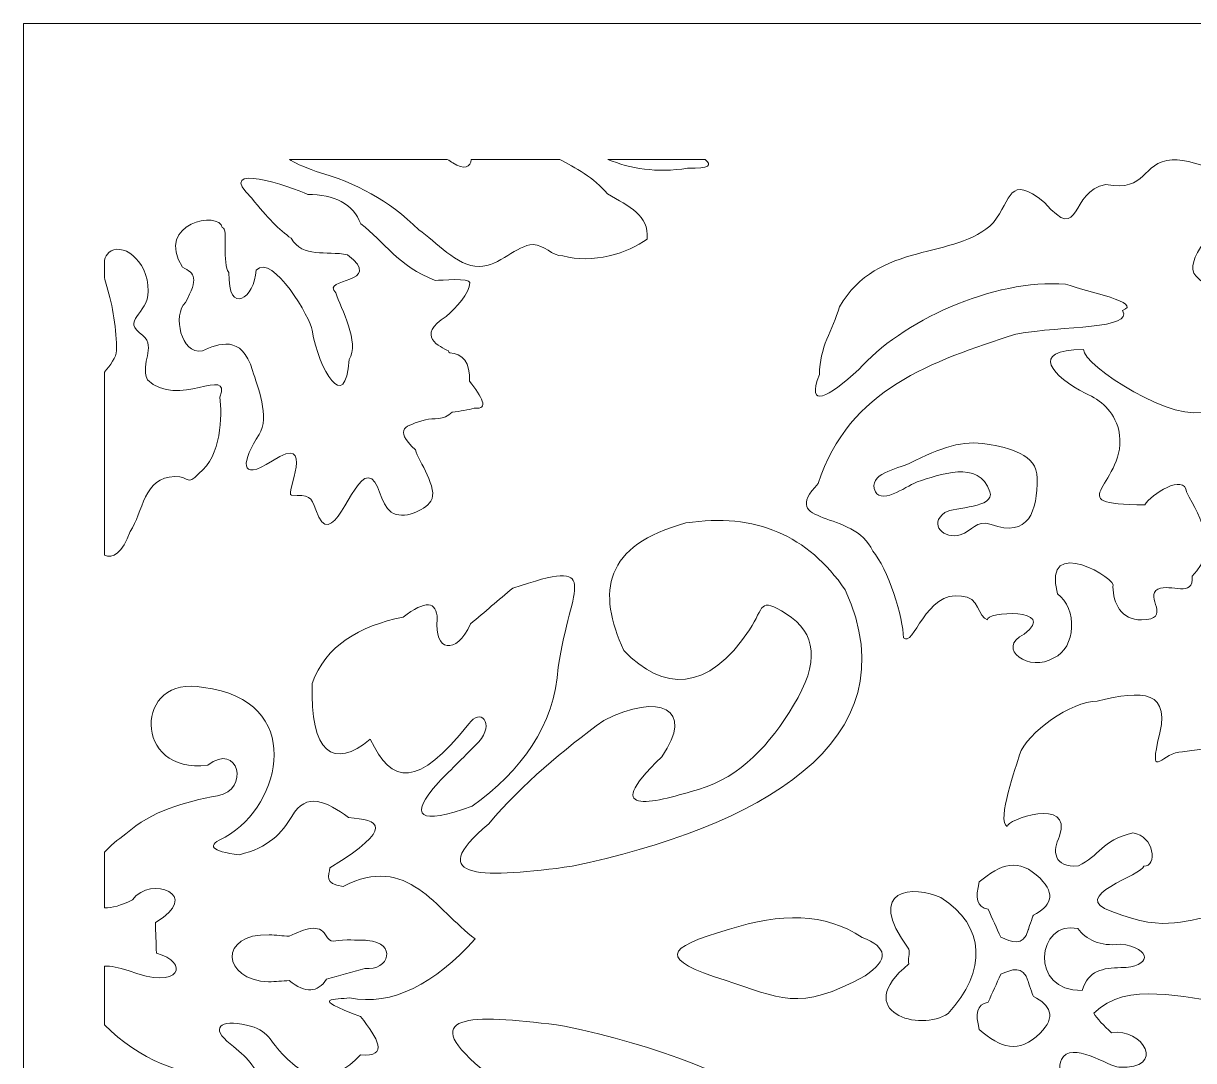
# Model space of a CAD drawing. Header units: centimetres. Extents: x 11.1 to 45, y -13.4 to 13.9.
# Drawn here: x 28.66 to 34.95, y 8.35 to 13.92 of the extents above; entities that cross this region are included whole.
import ezdxf

# ---------------------------------------------------------------- set-up
doc = ezdxf.new("R2010")
doc.units = ezdxf.units.CM
doc.header["$MEASUREMENT"] = 0
doc.layers.add('layer 1', color=7, linetype='Continuous')

msp = doc.modelspace()

# ---------------------------------------------------------------- linework, layer by layer
at = {"layer": 'layer 1', "color": 242, "lineweight": 9}
for points, knots in [([(28.66416, 13.34877), (28.66416, 13.34877), (28.66416, 13.9212), (28.66416, 13.9212), (28.66416, 13.9212), (28.66416, 13.9212), (44.96553, 13.9212), (44.96553, 13.9212), (44.96553, 13.9212), (44.96553, 13.9212), (44.96553, -13.3973), (44.96553, -13.3973), (44.96553, -13.3973), (44.96553, -13.3973), (28.66416, -13.3973), (28.66416, -13.3973), (28.66416, -13.3973), (28.66416, -13.3973), (28.66416, 13.34877), (28.66416, 13.34877)], [0, 0, 0, 0, 0.1666667, 0.1666667, 0.1666667, 0.1666667, 0.3333333, 0.3333333, 0.3333333, 0.3333333, 0.5, 0.5, 0.5, 0.5, 0.6666667, 0.6666667, 0.6666667, 0.6666667, 1, 1, 1, 1]), ([(30.93758, 12.34672), (30.76873, 12.24273), (30.90601, 12.18107), (30.94946, 12.16148), (30.94946, 12.16148), (30.95136, 12.15767), (30.95109, 12.14974), (30.95561, 12.14983), (30.95561, 12.14983), (31.02337, 12.15119), (31.06733, 12.09589), (31.06295, 11.99825), (31.06295, 11.99825), (31.12608, 11.91434), (31.17233, 11.8442), (31.08814, 11.85404), (31.08814, 11.85404), (31.0545, 11.84293), (31.01244, 11.83694), (30.9686, 11.83247), (30.9686, 11.83247), (30.92203, 11.7832), (30.87049, 11.80306), (30.82555, 11.79008), (30.82555, 11.79008), (30.71912, 11.7594), (30.64973, 11.74442), (30.77116, 11.6294), (30.77116, 11.6294), (30.78701, 11.57026), (30.89796, 11.42049), (30.85436, 11.3535), (30.85436, 11.3535), (30.81871, 11.30226), (30.70777, 11.25102), (30.64041, 11.29437), (30.64041, 11.29437), (30.58097, 11.33379), (30.57701, 11.47962), (30.51758, 11.47962), (30.51758, 11.47962), (30.42645, 11.47962), (30.31948, 11.05789), (30.23627, 11.3062), (30.23627, 11.3062), (30.21249, 11.38109), (30.19664, 11.38503), (30.10551, 11.38503), (30.10551, 11.38503), (30.06589, 11.38503), (30.24419, 11.72792), (30.0025, 11.57026), (30.0025, 11.57026), (29.81627, 11.4481), (29.84005, 11.57422), (29.93118, 11.71216), (29.93118, 11.71216), (29.99061, 11.80281), (29.92325, 11.97229), (29.89552, 12.05506), (29.89552, 12.05506), (29.83873, 12.25344), (29.71193, 12.19826), (29.62609, 12.16148), (29.62609, 12.16148), (29.50986, 12.14046), (29.46629, 12.3533), (29.53496, 12.42161), (29.53496, 12.42161), (29.60739, 12.55116), (29.58595, 12.57788), (29.51911, 12.6108), (29.51911, 12.6108), (29.37001, 12.84855), (29.71987, 12.91702), (29.73307, 12.82362), (29.73307, 12.82362), (29.76873, 12.82362), (29.72911, 12.6226), (29.76873, 12.58319), (29.76873, 12.58319), (29.76366, 12.34367), (29.90837, 12.44746), (29.91533, 12.59502), (29.91533, 12.59502), (30.00513, 12.68988), (30.21057, 12.33199), (30.21646, 12.27184), (30.21646, 12.27184), (30.25172, 12.05869), (30.39702, 11.8159), (30.41456, 12.11417), (30.41456, 12.11417), (30.474, 12.20483), (30.37098, 12.39006), (30.34325, 12.47285), (30.34325, 12.47285), (30.25709, 12.55755), (30.61171, 12.5181), (30.40663, 12.67778), (30.40663, 12.67778), (30.28918, 12.70101), (30.16681, 12.6583), (30.10329, 12.76631), (30.10329, 12.76631), (30.04109, 12.81113), (29.97419, 12.87694), (29.89155, 12.98128), (29.89155, 12.98128), (29.67994, 13.18724), (30.10918, 13.04272), (30.19268, 13.00098), (30.19268, 13.00098), (30.33289, 13.00515), (30.43848, 12.94988), (30.47796, 12.84334), (30.47796, 12.84334), (30.60475, 12.74939), (30.67607, 12.6167), (30.87814, 12.53984), (30.87814, 12.53984), (30.90984, 12.53984), (31.06437, 12.5556), (31.06437, 12.52803), (31.06437, 12.52803), (31.06437, 12.4689), (30.98908, 12.39402), (30.93758, 12.34672)], [0, 0, 0, 0, 0.030303, 0.030303, 0.030303, 0.030303, 0.0606061, 0.0606061, 0.0606061, 0.0606061, 0.0909091, 0.0909091, 0.0909091, 0.0909091, 0.1212121, 0.1212121, 0.1212121, 0.1212121, 0.1515152, 0.1515152, 0.1515152, 0.1515152, 0.1818182, 0.1818182, 0.1818182, 0.1818182, 0.2121212, 0.2121212, 0.2121212, 0.2121212, 0.2424242, 0.2424242, 0.2424242, 0.2424242, 0.2727273, 0.2727273, 0.2727273, 0.2727273, 0.3030303, 0.3030303, 0.3030303, 0.3030303, 0.3333333, 0.3333333, 0.3333333, 0.3333333, 0.3636364, 0.3636364, 0.3636364, 0.3636364, 0.3939394, 0.3939394, 0.3939394, 0.3939394, 0.4242424, 0.4242424, 0.4242424, 0.4242424, 0.4545455, 0.4545455, 0.4545455, 0.4545455, 0.4848485, 0.4848485, 0.4848485, 0.4848485, 0.5151515, 0.5151515, 0.5151515, 0.5151515, 0.5454545, 0.5454545, 0.5454545, 0.5454545, 0.5757576, 0.5757576, 0.5757576, 0.5757576, 0.6060606, 0.6060606, 0.6060606, 0.6060606, 0.6363636, 0.6363636, 0.6363636, 0.6363636, 0.6666667, 0.6666667, 0.6666667, 0.6666667, 0.6969697, 0.6969697, 0.6969697, 0.6969697, 0.7272727, 0.7272727, 0.7272727, 0.7272727, 0.7575758, 0.7575758, 0.7575758, 0.7575758, 0.7878788, 0.7878788, 0.7878788, 0.7878788, 0.8181818, 0.8181818, 0.8181818, 0.8181818, 0.8484848, 0.8484848, 0.8484848, 0.8484848, 0.8787879, 0.8787879, 0.8787879, 0.8787879, 0.9090909, 0.9090909, 0.9090909, 0.9090909, 0.9393939, 0.9393939, 0.9393939, 0.9393939, 1, 1, 1, 1]), ([(32.01643, 12.76241), (31.91733, 12.68626), (31.72182, 12.62688), (31.56344, 12.67152), (31.56344, 12.67152), (31.50634, 12.67152), (31.46447, 12.73212), (31.40357, 12.73212), (31.40357, 12.73212), (31.31602, 12.73212), (31.22466, 12.61474), (31.11426, 12.61474), (31.11426, 12.61474), (30.99245, 12.61474), (30.88206, 12.75105), (30.7907, 12.81163), (30.7907, 12.81163), (30.62331, 12.97398), (30.45578, 13.06167), (30.23874, 13.12592), (30.23874, 13.12592), (30.16283, 13.15267), (30.11726, 13.17375), (30.09449, 13.19051), (30.09449, 13.19051), (30.09449, 13.19051), (30.94215, 13.19051), (30.94215, 13.19051), (30.94215, 13.19051), (30.95324, 13.1843), (30.96369, 13.17791), (30.97343, 13.17135), (30.97343, 13.17135), (31.0339, 13.13125), (31.06823, 13.14966), (31.07147, 13.19051), (31.07147, 13.19051), (31.07147, 13.19051), (31.54764, 13.19051), (31.54764, 13.19051), (31.54764, 13.19051), (31.62699, 13.14691), (31.73386, 13.09223), (31.80326, 13.00474), (31.80326, 13.00474), (31.92259, 12.93598), (32.02794, 12.89306), (32.01643, 12.76241)], [0, 0, 0, 0, 0.0769231, 0.0769231, 0.0769231, 0.0769231, 0.1538462, 0.1538462, 0.1538462, 0.1538462, 0.2307692, 0.2307692, 0.2307692, 0.2307692, 0.3076923, 0.3076923, 0.3076923, 0.3076923, 0.3846154, 0.3846154, 0.3846154, 0.3846154, 0.4615385, 0.4615385, 0.4615385, 0.4615385, 0.5384615, 0.5384615, 0.5384615, 0.5384615, 0.6153846, 0.6153846, 0.6153846, 0.6153846, 0.6923077, 0.6923077, 0.6923077, 0.6923077, 0.7692308, 0.7692308, 0.7692308, 0.7692308, 0.8461538, 0.8461538, 0.8461538, 0.8461538, 1, 1, 1, 1]), ([(32.32935, 13.19051), (32.36329, 13.15809), (32.35807, 13.14258), (32.23482, 13.14258), (32.23482, 13.14258), (32.0672, 13.11732), (31.92534, 13.13972), (31.8062, 13.19051), (31.8062, 13.19051), (31.8062, 13.19051), (32.32935, 13.19051), (32.32935, 13.19051)], [0, 0, 0, 0, 0.25, 0.25, 0.25, 0.25, 0.5, 0.5, 0.5, 0.5, 1, 1, 1, 1]), ([(35.56488, 12.11124), (35.52034, 12.09848), (35.36763, 12.07938), (35.33581, 12.11124), (35.33581, 12.11124), (35.27855, 12.1686), (35.41853, 12.21322), (35.36126, 12.27058), (35.36126, 12.27058), (35.26582, 12.36618), (35.07493, 12.45541), (34.96676, 12.56376), (34.96676, 12.56376), (34.8904, 12.64025), (35.09402, 12.8442), (35.14492, 12.92068), (35.14492, 12.92068), (35.25946, 13.09277), (34.97312, 13.18838), (34.8395, 13.18838), (34.8395, 13.18838), (34.67038, 13.17477), (34.70757, 13.01374), (34.48317, 13.05453), (34.48317, 13.05453), (34.2859, 13.02446), (34.35592, 12.72657), (34.1523, 12.95892), (34.1523, 12.95892), (33.96056, 13.11614), (33.97598, 12.97522), (33.87869, 12.85057), (33.87869, 12.85057), (33.67507, 12.64662), (33.25511, 12.75497), (33.0515, 12.39805), (33.0515, 12.39805), (33.01332, 12.27058), (32.94333, 12.18134), (32.94333, 12.03475), (32.94333, 12.03475), (32.87068, 11.84247), (32.99036, 11.91125), (33.15465, 12.06102), (33.15465, 12.06102), (33.37643, 12.31501), (33.87896, 12.55191), (34.26683, 12.51915), (34.26683, 12.51915), (34.38136, 12.4809), (34.68679, 12.41717), (34.57225, 12.37892), (34.57225, 12.37892), (34.63604, 12.27517), (34.25636, 12.29855), (33.99958, 12.25146), (33.99958, 12.25146), (33.54781, 12.10487), (33.10241, 11.95826), (32.93696, 11.44838), (32.93696, 11.44838), (32.71496, 11.21631), (33.13159, 11.31144), (33.22966, 11.08509), (33.22966, 11.08509), (33.30979, 10.99747), (33.39573, 10.72024), (33.3951, 10.61981), (33.3951, 10.61981), (33.4479, 10.56102), (33.51558, 10.87668), (33.70689, 10.84289), (33.70689, 10.84289), (33.80233, 10.84289), (33.79597, 10.72816), (33.84687, 10.71543), (33.84687, 10.71543), (33.82885, 10.76057), (34.23183, 10.78076), (34.04413, 10.63894), (34.04413, 10.63894), (33.88505, 10.56245), (34.07594, 10.4286), (34.2032, 10.51146), (34.2032, 10.51146), (34.32378, 10.56245), (34.33106, 10.77916), (34.22229, 10.85565), (34.22229, 10.85565), (34.13671, 11.18419), (34.55706, 10.92965), (34.52135, 10.89388), (34.52135, 10.89388), (34.52135, 10.80465), (34.56589, 10.71543), (34.67406, 10.71543), (34.67406, 10.71543), (34.84586, 10.71543), (34.68679, 10.84289), (34.76314, 10.88112), (34.76314, 10.88112), (34.83314, 10.91301), (34.95403, 10.83015), (34.94767, 10.95124), (34.94767, 10.95124), (35.09179, 11.10209), (34.99678, 11.25293), (34.91586, 11.40376), (34.91586, 11.40376), (34.90695, 11.50447), (34.72328, 11.39016), (34.69315, 11.33366), (34.69315, 11.33366), (34.20262, 11.33366), (34.61075, 11.44201), (34.55316, 11.73519), (34.55316, 11.73519), (34.52135, 11.84354), (34.45772, 11.89453), (34.375, 11.93277), (34.375, 11.93277), (34.19683, 12.02201), (34.06322, 12.1686), (34.36227, 12.1686), (34.36227, 12.1686), (34.35851, 12.08564), (34.86434, 11.75417), (35.03039, 11.84354), (35.03039, 11.84354), (35.15875, 11.78205), (35.5417, 11.80352), (35.56488, 12.11124)], [0, 0, 0, 0, 0.0294118, 0.0294118, 0.0294118, 0.0294118, 0.0588235, 0.0588235, 0.0588235, 0.0588235, 0.0882353, 0.0882353, 0.0882353, 0.0882353, 0.1176471, 0.1176471, 0.1176471, 0.1176471, 0.1470588, 0.1470588, 0.1470588, 0.1470588, 0.1764706, 0.1764706, 0.1764706, 0.1764706, 0.2058824, 0.2058824, 0.2058824, 0.2058824, 0.2352941, 0.2352941, 0.2352941, 0.2352941, 0.2647059, 0.2647059, 0.2647059, 0.2647059, 0.2941176, 0.2941176, 0.2941176, 0.2941176, 0.3235294, 0.3235294, 0.3235294, 0.3235294, 0.3529412, 0.3529412, 0.3529412, 0.3529412, 0.3823529, 0.3823529, 0.3823529, 0.3823529, 0.4117647, 0.4117647, 0.4117647, 0.4117647, 0.4411765, 0.4411765, 0.4411765, 0.4411765, 0.4705882, 0.4705882, 0.4705882, 0.4705882, 0.5, 0.5, 0.5, 0.5, 0.5294118, 0.5294118, 0.5294118, 0.5294118, 0.5588235, 0.5588235, 0.5588235, 0.5588235, 0.5882353, 0.5882353, 0.5882353, 0.5882353, 0.6176471, 0.6176471, 0.6176471, 0.6176471, 0.6470588, 0.6470588, 0.6470588, 0.6470588, 0.6764706, 0.6764706, 0.6764706, 0.6764706, 0.7058824, 0.7058824, 0.7058824, 0.7058824, 0.7352941, 0.7352941, 0.7352941, 0.7352941, 0.7647059, 0.7647059, 0.7647059, 0.7647059, 0.7941176, 0.7941176, 0.7941176, 0.7941176, 0.8235294, 0.8235294, 0.8235294, 0.8235294, 0.8529412, 0.8529412, 0.8529412, 0.8529412, 0.8823529, 0.8823529, 0.8823529, 0.8823529, 0.9117647, 0.9117647, 0.9117647, 0.9117647, 0.9411765, 0.9411765, 0.9411765, 0.9411765, 1, 1, 1, 1]), ([(29.3313, 12.00613), (29.48828, 11.84715), (29.78551, 12.08499), (29.72075, 11.9133), (29.72075, 11.9133), (29.73251, 11.81055), (29.73019, 11.59796), (29.60716, 11.5017), (29.60716, 11.5017), (29.53819, 11.43311), (29.56659, 11.48556), (29.47734, 11.48556), (29.47734, 11.48556), (29.31102, 11.48556), (29.30697, 11.29187), (29.23801, 11.19098), (29.23801, 11.19098), (29.19657, 11.07297), (29.14364, 11.0426), (29.10017, 11.0636), (29.10017, 11.0636), (29.10017, 11.0636), (29.10017, 12.04662), (29.10017, 12.04662), (29.10017, 12.04662), (29.12988, 12.08494), (29.16498, 12.12624), (29.16498, 12.1635), (29.16498, 12.1635), (29.16498, 12.26842), (29.1447, 12.40965), (29.11224, 12.50651), (29.11224, 12.50651), (29.10693, 12.52413), (29.10296, 12.54048), (29.10017, 12.55562), (29.10017, 12.55562), (29.10017, 12.55562), (29.10017, 12.6492), (29.10017, 12.6492), (29.10017, 12.6492), (29.10491, 12.6665), (29.11271, 12.67977), (29.12266, 12.68924), (29.12266, 12.68924), (29.18581, 12.74926), (29.33536, 12.6571), (29.33536, 12.48228), (29.33536, 12.48228), (29.33536, 12.35315), (29.1812, 12.32895), (29.30697, 12.24421), (29.30697, 12.24421), (29.3799, 12.17556), (29.28925, 12.10156), (29.3313, 12.00613)], [0, 0, 0, 0, 0.0666667, 0.0666667, 0.0666667, 0.0666667, 0.1333333, 0.1333333, 0.1333333, 0.1333333, 0.2, 0.2, 0.2, 0.2, 0.2666667, 0.2666667, 0.2666667, 0.2666667, 0.3333333, 0.3333333, 0.3333333, 0.3333333, 0.4, 0.4, 0.4, 0.4, 0.4666667, 0.4666667, 0.4666667, 0.4666667, 0.5333333, 0.5333333, 0.5333333, 0.5333333, 0.6, 0.6, 0.6, 0.6, 0.6666667, 0.6666667, 0.6666667, 0.6666667, 0.7333333, 0.7333333, 0.7333333, 0.7333333, 0.8, 0.8, 0.8, 0.8, 0.8666667, 0.8666667, 0.8666667, 0.8666667, 1, 1, 1, 1]), ([(33.84427, 11.66015), (33.71431, 11.68235), (33.60072, 11.64408), (33.42634, 11.55675), (33.42634, 11.55675), (33.36353, 11.52695), (33.19825, 11.50045), (33.24453, 11.40444), (33.24453, 11.40444), (33.28089, 11.33159), (33.43295, 11.44747), (33.46932, 11.4574), (33.46932, 11.4574), (33.58501, 11.49383), (33.80319, 11.57992), (33.85938, 11.40444), (33.85938, 11.40444), (33.88913, 11.31504), (33.67096, 11.32496), (33.61807, 11.29185), (33.61807, 11.29185), (33.52552, 11.22894), (33.61477, 11.14616), (33.70071, 11.17265), (33.70071, 11.17265), (33.76683, 11.19251), (33.78335, 11.25544), (33.866, 11.22894), (33.866, 11.22894), (34.06794, 11.15392), (34.11556, 11.3016), (34.11399, 11.4771), (34.11399, 11.4771), (34.11284, 11.60785), (33.96281, 11.6399), (33.84427, 11.66015)], [0, 0, 0, 0, 0.1, 0.1, 0.1, 0.1, 0.2, 0.2, 0.2, 0.2, 0.3, 0.3, 0.3, 0.3, 0.4, 0.4, 0.4, 0.4, 0.5, 0.5, 0.5, 0.5, 0.6, 0.6, 0.6, 0.6, 0.7, 0.7, 0.7, 0.7, 0.8, 0.8, 0.8, 0.8, 1, 1, 1, 1]), ([(31.61453, 9.39131), (32.5929, 9.59848), (33.45905, 10.04955), (33.08171, 10.87726), (33.08171, 10.87726), (32.882, 11.16847), (32.59943, 11.29366), (32.22585, 11.23651), (32.22585, 11.23651), (31.78425, 11.11814), (31.74623, 10.86502), (31.89166, 10.55068), (31.89166, 10.55068), (32.10246, 10.33159), (32.34224, 10.32347), (32.56746, 10.66279), (32.56746, 10.66279), (32.64723, 10.78297), (32.61569, 10.84242), (32.76452, 10.74865), (32.76452, 10.74865), (32.92977, 10.6445), (32.94344, 10.48584), (32.80457, 10.25675), (32.80457, 10.25675), (32.6766, 10.04713), (32.52349, 9.87215), (32.29271, 9.80414), (32.29271, 9.80414), (32.08885, 9.7441), (31.73622, 9.63628), (32.09544, 9.97916), (32.09544, 9.97916), (32.27741, 10.23904), (32.08207, 10.32728), (31.78485, 10.17554), (31.78485, 10.17554), (31.56546, 10.01661), (31.34957, 9.83558), (31.16622, 9.61991), (31.16622, 9.61991), (30.79741, 9.31147), (31.15414, 9.32817), (31.61453, 9.39131)], [0, 0, 0, 0, 0.0833333, 0.0833333, 0.0833333, 0.0833333, 0.1666667, 0.1666667, 0.1666667, 0.1666667, 0.25, 0.25, 0.25, 0.25, 0.3333333, 0.3333333, 0.3333333, 0.3333333, 0.4166667, 0.4166667, 0.4166667, 0.4166667, 0.5, 0.5, 0.5, 0.5, 0.5833333, 0.5833333, 0.5833333, 0.5833333, 0.6666667, 0.6666667, 0.6666667, 0.6666667, 0.75, 0.75, 0.75, 0.75, 0.8333333, 0.8333333, 0.8333333, 0.8333333, 1, 1, 1, 1]), ([(31.53921, 10.4619), (31.60686, 10.91145), (31.78635, 11.04929), (31.29527, 10.88644), (31.29527, 10.88644), (31.21804, 10.82227), (31.14448, 10.75813), (31.06725, 10.69397), (31.06725, 10.69397), (30.99117, 10.52005), (30.86783, 10.54926), (30.88923, 10.71945), (30.88923, 10.71945), (30.88618, 10.81789), (30.82497, 10.82165), (30.70558, 10.73078), (30.70558, 10.73078), (30.46687, 10.6812), (30.28826, 10.57665), (30.21676, 10.37416), (30.21676, 10.37416), (30.20373, 10.00081), (30.33123, 9.90816), (30.529, 10.07366), (30.529, 10.07366), (30.64335, 9.82924), (30.7845, 9.81081), (31.05877, 10.15624), (31.05877, 10.15624), (31.1202, 10.24659), (31.1997, 10.15996), (31.11245, 10.05999), (31.11245, 10.05999), (31.03994, 9.98736), (30.96742, 9.91471), (30.89489, 9.84207), (30.89489, 9.84207), (30.72981, 9.65399), (30.79009, 9.61154), (31.07572, 9.71472), (31.07572, 9.71472), (31.34199, 9.90364), (31.51739, 10.14484), (31.53921, 10.4619)], [0, 0, 0, 0, 0.0833333, 0.0833333, 0.0833333, 0.0833333, 0.1666667, 0.1666667, 0.1666667, 0.1666667, 0.25, 0.25, 0.25, 0.25, 0.3333333, 0.3333333, 0.3333333, 0.3333333, 0.4166667, 0.4166667, 0.4166667, 0.4166667, 0.5, 0.5, 0.5, 0.5, 0.5833333, 0.5833333, 0.5833333, 0.5833333, 0.6666667, 0.6666667, 0.6666667, 0.6666667, 0.75, 0.75, 0.75, 0.75, 0.8333333, 0.8333333, 0.8333333, 0.8333333, 1, 1, 1, 1]), ([(31.09239, 9.00078), (30.87646, 8.75929), (30.64603, 8.63863), (30.41776, 8.68347), (30.41776, 8.68347), (30.34742, 8.67441), (30.1872, 8.68961), (30.47643, 8.58358), (30.47643, 8.58358), (30.56917, 8.46614), (30.63101, 8.365), (30.47643, 8.37791), (30.47643, 8.37791), (30.40602, 8.29743), (30.29768, 8.24787), (30.26524, 8.26627), (30.26524, 8.26627), (30.21981, 8.24764), (30.14202, 8.29668), (30.07047, 8.36781), (30.07047, 8.36781), (29.9851, 8.45266), (29.98636, 8.51038), (29.86374, 8.53733), (29.86374, 8.53733), (29.71942, 8.56903), (29.66656, 8.52298), (29.7764, 8.43606), (29.7764, 8.43606), (29.86861, 8.36308), (29.90686, 8.32093), (29.95899, 8.20665), (29.95899, 8.20665), (30.09846, 7.90095), (29.91003, 7.77534), (29.69034, 7.66691), (29.69034, 7.66691), (29.32718, 7.58425), (29.2047, 8.07058), (29.66687, 8.09587), (29.66687, 8.09587), (29.78188, 7.96404), (29.88321, 8.14034), (29.7666, 8.24277), (29.7666, 8.24277), (29.51533, 8.26874), (29.28567, 8.34882), (29.10017, 8.53955), (29.10017, 8.53955), (29.10017, 8.53955), (29.10017, 8.85448), (29.10017, 8.85448), (29.10017, 8.85448), (29.13369, 8.85584), (29.17592, 8.8478), (29.2269, 8.83038), (29.2269, 8.83038), (29.51785, 8.71845), (29.5562, 8.87711), (29.37942, 8.9244), (29.37942, 8.9244), (29.37747, 8.97924), (29.37552, 9.03407), (29.37356, 9.08893), (29.37356, 9.08893), (29.63091, 9.23743), (29.35049, 9.34566), (29.25037, 9.21131), (29.25037, 9.21131), (29.19034, 9.17984), (29.13984, 9.16653), (29.10017, 9.16719), (29.10017, 9.16719), (29.10017, 9.16719), (29.10017, 9.46787), (29.10017, 9.46787), (29.10017, 9.46787), (29.13101, 9.50048), (29.16917, 9.53331), (29.21517, 9.56489), (29.21517, 9.56489), (29.35503, 9.69047), (29.52905, 9.73621), (29.70794, 9.77056), (29.70794, 9.77056), (29.88233, 9.80019), (29.82088, 10.06269), (29.65514, 9.93509), (29.65514, 9.93509), (29.25092, 9.87827), (29.25544, 10.4288), (29.63168, 10.3523), (29.63168, 10.3523), (30.18014, 10.28329), (30.05945, 9.72425), (29.749, 9.54727), (29.749, 9.54727), (29.64478, 9.50293), (29.6702, 9.47159), (29.82526, 9.45325), (29.82526, 9.45325), (29.98081, 9.49091), (30.0552, 9.5692), (30.10685, 9.65891), (30.10685, 9.65891), (30.18413, 9.79546), (30.29557, 9.7381), (30.4119, 9.65303), (30.4119, 9.65303), (30.5739, 9.64116), (30.67082, 9.6032), (30.31217, 9.38274), (30.31217, 9.38274), (30.30797, 9.3425), (30.27614, 9.29535), (30.38256, 9.28285), (30.38256, 9.28285), (30.73107, 9.46275), (30.88161, 9.15801), (31.09239, 9.00078)], [0, 0, 0, 0, 0.0322581, 0.0322581, 0.0322581, 0.0322581, 0.0645161, 0.0645161, 0.0645161, 0.0645161, 0.0967742, 0.0967742, 0.0967742, 0.0967742, 0.1290323, 0.1290323, 0.1290323, 0.1290323, 0.1612903, 0.1612903, 0.1612903, 0.1612903, 0.1935484, 0.1935484, 0.1935484, 0.1935484, 0.2258065, 0.2258065, 0.2258065, 0.2258065, 0.2580645, 0.2580645, 0.2580645, 0.2580645, 0.2903226, 0.2903226, 0.2903226, 0.2903226, 0.3225806, 0.3225806, 0.3225806, 0.3225806, 0.3548387, 0.3548387, 0.3548387, 0.3548387, 0.3870968, 0.3870968, 0.3870968, 0.3870968, 0.4193548, 0.4193548, 0.4193548, 0.4193548, 0.4516129, 0.4516129, 0.4516129, 0.4516129, 0.483871, 0.483871, 0.483871, 0.483871, 0.516129, 0.516129, 0.516129, 0.516129, 0.5483871, 0.5483871, 0.5483871, 0.5483871, 0.5806452, 0.5806452, 0.5806452, 0.5806452, 0.6129032, 0.6129032, 0.6129032, 0.6129032, 0.6451613, 0.6451613, 0.6451613, 0.6451613, 0.6774194, 0.6774194, 0.6774194, 0.6774194, 0.7096774, 0.7096774, 0.7096774, 0.7096774, 0.7419355, 0.7419355, 0.7419355, 0.7419355, 0.7741935, 0.7741935, 0.7741935, 0.7741935, 0.8064516, 0.8064516, 0.8064516, 0.8064516, 0.8387097, 0.8387097, 0.8387097, 0.8387097, 0.8709677, 0.8709677, 0.8709677, 0.8709677, 0.9032258, 0.9032258, 0.9032258, 0.9032258, 0.9354839, 0.9354839, 0.9354839, 0.9354839, 1, 1, 1, 1]), ([(35.11992, 8.66025), (34.91472, 8.67792), (34.59278, 8.78044), (34.41925, 8.6016), (34.41925, 8.6016), (34.43494, 8.57141), (34.47208, 8.53438), (34.51371, 8.49678), (34.51371, 8.49678), (34.68104, 8.52462), (34.81385, 8.29851), (34.55296, 8.31193), (34.55296, 8.31193), (34.49899, 8.31193), (34.29781, 8.45957), (34.24385, 8.3522), (34.24385, 8.3522), (34.21011, 8.27838), (34.30212, 8.13075), (34.16046, 8.13075), (34.16046, 8.13075), (34.08624, 8.13075), (33.91759, 8.20456), (33.91759, 8.13745), (33.91759, 8.13745), (33.91759, 7.94956), (34.15371, 7.65428), (34.29538, 7.56033), (34.29538, 7.56033), (34.41006, 7.4865), (34.76087, 7.45967), (34.76087, 7.64086), (34.76087, 7.64086), (34.76087, 7.8556), (34.87556, 7.80863), (35.0847, 7.80863), (35.0847, 7.80863), (35.19939, 7.80863), (35.11168, 7.93613), (35.07795, 7.98311), (35.07795, 7.98311), (34.96327, 8.15088), (35.21962, 8.19114), (35.36804, 8.23812), (35.36804, 8.23812), (35.46924, 8.27167), (35.1724, 8.50655), (35.38828, 8.61392), (35.38828, 8.61392), (35.52995, 8.68104), (35.59067, 8.74815), (35.69861, 8.85552), (35.69861, 8.85552), (35.80656, 8.96288), (35.50972, 9.12395), (35.44225, 9.1575), (35.44225, 9.1575), (35.30058, 9.2246), (35.2601, 9.28501), (35.36129, 9.43934), (35.36129, 9.43934), (35.42876, 9.54673), (35.23312, 9.70778), (35.14542, 9.70778), (35.14542, 9.70778), (34.94985, 9.78267), (35.45362, 10.09655), (34.8958, 10.0067), (34.8958, 10.0067), (34.78786, 10.0067), (34.7204, 9.85542), (34.76087, 10.05674), (34.76087, 10.05674), (34.84614, 10.34918), (34.67643, 10.33676), (34.43705, 10.2782), (34.43705, 10.2782), (34.29538, 10.2782), (34.05926, 10.11043), (34.01878, 9.98965), (34.01878, 9.98965), (34.00529, 9.93595), (33.89238, 9.63209), (33.95309, 9.60526), (33.95309, 9.60526), (33.94308, 9.63783), (34.30691, 9.76893), (34.23466, 9.55344), (34.23466, 9.55344), (34.19415, 9.47425), (34.20029, 9.38223), (34.3352, 9.39304), (34.3352, 9.39304), (34.44988, 9.44672), (34.45851, 9.53022), (34.62717, 9.57049), (34.62717, 9.57049), (34.74578, 9.5563), (34.76069, 9.38662), (34.68667, 9.39238), (34.68667, 9.39238), (34.68667, 9.34539), (34.27149, 9.2289), (34.51436, 9.14837), (34.51436, 9.14837), (34.82243, 9.02669), (34.90582, 9.11194), (35.11843, 9.13066), (35.11843, 9.13066), (35.40177, 9.13066), (35.27847, 8.66025), (35.11992, 8.66025)], [0, 0, 0, 0, 0.0344828, 0.0344828, 0.0344828, 0.0344828, 0.0689655, 0.0689655, 0.0689655, 0.0689655, 0.1034483, 0.1034483, 0.1034483, 0.1034483, 0.137931, 0.137931, 0.137931, 0.137931, 0.1724138, 0.1724138, 0.1724138, 0.1724138, 0.2068966, 0.2068966, 0.2068966, 0.2068966, 0.2413793, 0.2413793, 0.2413793, 0.2413793, 0.2758621, 0.2758621, 0.2758621, 0.2758621, 0.3103448, 0.3103448, 0.3103448, 0.3103448, 0.3448276, 0.3448276, 0.3448276, 0.3448276, 0.3793103, 0.3793103, 0.3793103, 0.3793103, 0.4137931, 0.4137931, 0.4137931, 0.4137931, 0.4482759, 0.4482759, 0.4482759, 0.4482759, 0.4827586, 0.4827586, 0.4827586, 0.4827586, 0.5172414, 0.5172414, 0.5172414, 0.5172414, 0.5517241, 0.5517241, 0.5517241, 0.5517241, 0.5862069, 0.5862069, 0.5862069, 0.5862069, 0.6206897, 0.6206897, 0.6206897, 0.6206897, 0.6551724, 0.6551724, 0.6551724, 0.6551724, 0.6896552, 0.6896552, 0.6896552, 0.6896552, 0.7241379, 0.7241379, 0.7241379, 0.7241379, 0.7586207, 0.7586207, 0.7586207, 0.7586207, 0.7931034, 0.7931034, 0.7931034, 0.7931034, 0.8275862, 0.8275862, 0.8275862, 0.8275862, 0.862069, 0.862069, 0.862069, 0.862069, 0.8965517, 0.8965517, 0.8965517, 0.8965517, 0.9310345, 0.9310345, 0.9310345, 0.9310345, 1, 1, 1, 1]), ([(34.09324, 9.12839), (34.18423, 9.17592), (34.21876, 9.2367), (34.1291, 9.32655), (34.1291, 9.32655), (34.01489, 9.43888), (33.91661, 9.40585), (33.80238, 9.30675), (33.80238, 9.30675), (33.78113, 9.22085), (33.78645, 9.17197), (33.85019, 9.16009), (33.85019, 9.16009), (33.87278, 9.1099), (33.89535, 9.0597), (33.91792, 9.00948), (33.91792, 9.00948), (33.97723, 8.98565), (34.03858, 8.95439), (34.06535, 9.04913), (34.06535, 9.04913), (34.06535, 9.04913), (34.08926, 9.12046), (34.09324, 9.12839)], [0, 0, 0, 0, 0.1428571, 0.1428571, 0.1428571, 0.1428571, 0.2857143, 0.2857143, 0.2857143, 0.2857143, 0.4285714, 0.4285714, 0.4285714, 0.4285714, 0.5714286, 0.5714286, 0.5714286, 0.5714286, 0.7142857, 0.7142857, 0.7142857, 0.7142857, 1, 1, 1, 1]), ([(33.42385, 8.9456), (33.17734, 9.28027), (33.45803, 9.28776), (33.59519, 9.22305), (33.59519, 9.22305), (33.83855, 9.07099), (33.84404, 8.82829), (33.63503, 8.60079), (33.63503, 8.60079), (33.48818, 8.49573), (33.10707, 8.60813), (33.42385, 8.86634), (33.42385, 8.86634), (33.41721, 8.8888), (33.43049, 8.92315), (33.42385, 8.9456)], [0, 0, 0, 0, 0.2, 0.2, 0.2, 0.2, 0.4, 0.4, 0.4, 0.4, 0.6, 0.6, 0.6, 0.6, 1, 1, 1, 1]), ([(33.17284, 9.00901), (33.31096, 8.95618), (33.31626, 8.88749), (33.18878, 8.80292), (33.18878, 8.80292), (32.82995, 8.60295), (32.72647, 8.68615), (32.43609, 8.7788), (32.43609, 8.7788), (32.08199, 8.89179), (32.09867, 8.94938), (32.45963, 9.05261), (32.45963, 9.05261), (32.73223, 9.14213), (32.97462, 9.14145), (33.17284, 9.00901)], [0, 0, 0, 0, 0.2, 0.2, 0.2, 0.2, 0.4, 0.4, 0.4, 0.4, 0.6, 0.6, 0.6, 0.6, 1, 1, 1, 1]), ([(30.51155, 8.99221), (30.67648, 8.9807), (30.63046, 8.82703), (30.50004, 8.84238), (30.50004, 8.84238), (30.43101, 8.82318), (30.36197, 8.80397), (30.29293, 8.78475), (30.29293, 8.78475), (30.24691, 8.71049), (30.18043, 8.70793), (30.09348, 8.77708), (30.09348, 8.77708), (30.05641, 8.7745), (30.01934, 8.77194), (29.98226, 8.76939), (29.98226, 8.76939), (29.73099, 8.78094), (29.71053, 9.03066), (29.98609, 9.02295), (29.98609, 9.02295), (30.02189, 9.02039), (30.05769, 9.01783), (30.09348, 9.01527), (30.09348, 9.01527), (30.17748, 9.05578), (30.2546, 9.08251), (30.28872, 9.02315), (30.28872, 9.02315), (30.31932, 8.96983), (30.32923, 8.99505), (30.40416, 8.99505), (30.40416, 8.99505), (30.45913, 8.99505), (30.51474, 8.99411), (30.51155, 8.99221)], [0, 0, 0, 0, 0.1, 0.1, 0.1, 0.1, 0.2, 0.2, 0.2, 0.2, 0.3, 0.3, 0.3, 0.3, 0.4, 0.4, 0.4, 0.4, 0.5, 0.5, 0.5, 0.5, 0.6, 0.6, 0.6, 0.6, 0.7, 0.7, 0.7, 0.7, 0.8, 0.8, 0.8, 0.8, 1, 1, 1, 1]), ([(34.5634, 8.84652), (34.47035, 8.84535), (34.38529, 8.83093), (34.35621, 8.72366), (34.35621, 8.72366), (34.06776, 8.71444), (34.11242, 9.1063), (34.33231, 9.05659), (34.33231, 9.05659), (34.37481, 8.9991), (34.45317, 8.95682), (34.55942, 8.97335), (34.55942, 8.97335), (34.73741, 8.95088), (34.72811, 8.8465), (34.5634, 8.84652)], [0, 0, 0, 0, 0.2, 0.2, 0.2, 0.2, 0.4, 0.4, 0.4, 0.4, 0.6, 0.6, 0.6, 0.6, 1, 1, 1, 1]), ([(34.09324, 8.69195), (34.18423, 8.6444), (34.21876, 8.58363), (34.1291, 8.49376), (34.1291, 8.49376), (34.01489, 8.38145), (33.91661, 8.41448), (33.80238, 8.51358), (33.80238, 8.51358), (33.78113, 8.59947), (33.78645, 8.64835), (33.85019, 8.66023), (33.85019, 8.66023), (33.87278, 8.71043), (33.89535, 8.76064), (33.91792, 8.81084), (33.91792, 8.81084), (33.97723, 8.83469), (34.03858, 8.86594), (34.06535, 8.77121), (34.06535, 8.77121), (34.06535, 8.77121), (34.08926, 8.69987), (34.09324, 8.69195)], [0, 0, 0, 0, 0.1428571, 0.1428571, 0.1428571, 0.1428571, 0.2857143, 0.2857143, 0.2857143, 0.2857143, 0.4285714, 0.4285714, 0.4285714, 0.4285714, 0.5714286, 0.5714286, 0.5714286, 0.5714286, 0.7142857, 0.7142857, 0.7142857, 0.7142857, 1, 1, 1, 1]), ([(31.57336, 8.53248), (32.55173, 8.32533), (33.41788, 7.87424), (33.04054, 7.04653), (33.04054, 7.04653), (32.84083, 6.75534), (32.55827, 6.63013), (32.18469, 6.68728), (32.18469, 6.68728), (31.74308, 6.80565), (31.70506, 7.05877), (31.8505, 7.37311), (31.8505, 7.37311), (32.0613, 7.59219), (32.30108, 7.60032), (32.5263, 7.261), (32.5263, 7.261), (32.60607, 7.14082), (32.57453, 7.08136), (32.72335, 7.17513), (32.72335, 7.17513), (32.8886, 7.27928), (32.90227, 7.43795), (32.76341, 7.66703), (32.76341, 7.66703), (32.63544, 7.87665), (32.48232, 8.05164), (32.25154, 8.11965), (32.25154, 8.11965), (32.04769, 8.17971), (31.69505, 8.28751), (32.05427, 7.94463), (32.05427, 7.94463), (32.23625, 7.68474), (32.0409, 7.59652), (31.74368, 7.74826), (31.74368, 7.74826), (31.52429, 7.90718), (31.3084, 8.0882), (31.12505, 8.30388), (31.12505, 8.30388), (30.75624, 8.61231), (31.11298, 8.59562), (31.57336, 8.53248)], [0, 0, 0, 0, 0.0833333, 0.0833333, 0.0833333, 0.0833333, 0.1666667, 0.1666667, 0.1666667, 0.1666667, 0.25, 0.25, 0.25, 0.25, 0.3333333, 0.3333333, 0.3333333, 0.3333333, 0.4166667, 0.4166667, 0.4166667, 0.4166667, 0.5, 0.5, 0.5, 0.5, 0.5833333, 0.5833333, 0.5833333, 0.5833333, 0.6666667, 0.6666667, 0.6666667, 0.6666667, 0.75, 0.75, 0.75, 0.75, 0.8333333, 0.8333333, 0.8333333, 0.8333333, 1, 1, 1, 1])]:
    msp.add_open_spline(points, degree=3, knots=knots, dxfattribs=at)

doc.saveas('drawing.dxf')
